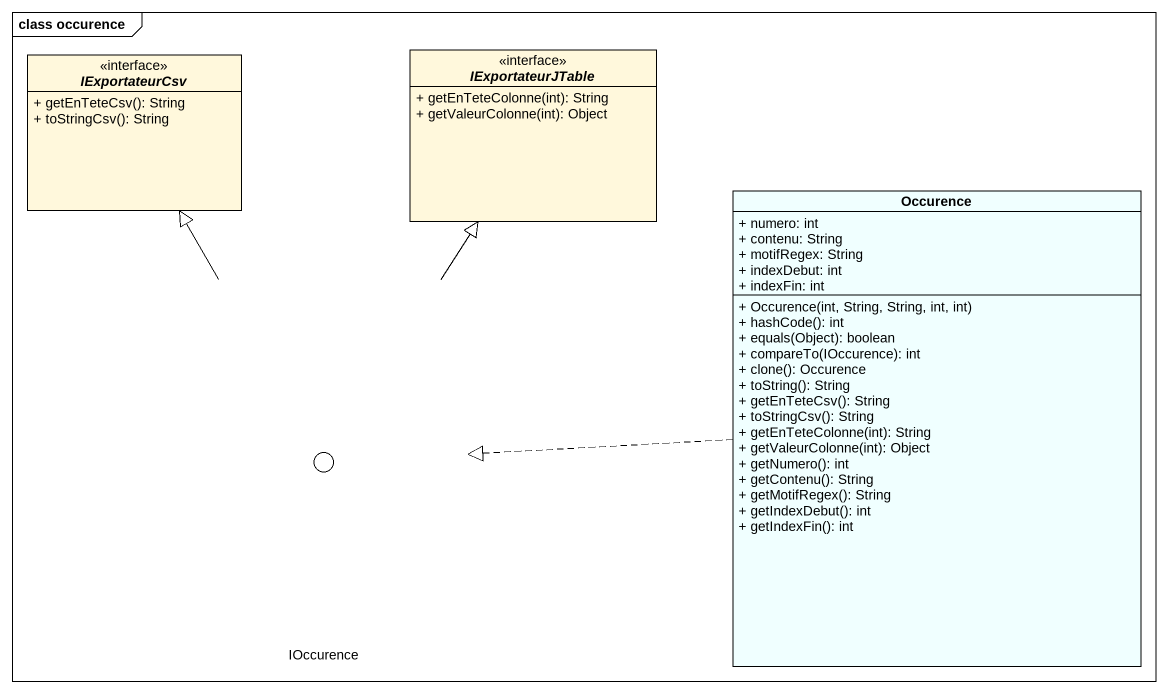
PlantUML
@startuml
mainframe class occurence
allowmixing
hide circle
hide empty members
skinparam classAttributeIconSize 0
interface IExportateurCsv #FFF8DC {
  + getEnTeteCsv(): String
  + toStringCsv(): String
}
interface IExportateurJTable #FFF8DC {
  + getEnTeteColonne(int): String
  + getValeurColonne(int): Object
}
class Occurence #F0FFFF {
  + numero: int
  + contenu: String
  + motifRegex: String
  + indexDebut: int
  + indexFin: int
  + Occurence(int, String, String, int, int)
  + hashCode(): int
  + equals(Object): boolean
  + compareTo(IOccurence): int
  + clone(): Occurence
  + toString(): String
  + getEnTeteCsv(): String
  + toStringCsv(): String
  + getEnTeteColonne(int): String
  + getValeurColonne(int): Object
  + getNumero(): int
  + getContenu(): String
  + getMotifRegex(): String
  + getIndexDebut(): int
  + getIndexFin(): int
}
() IOccurence #FFF8DC
Occurence .left.|> IOccurence
IOccurence -up-|> IExportateurCsv
IOccurence -up-|> IExportateurJTable
@enduml
